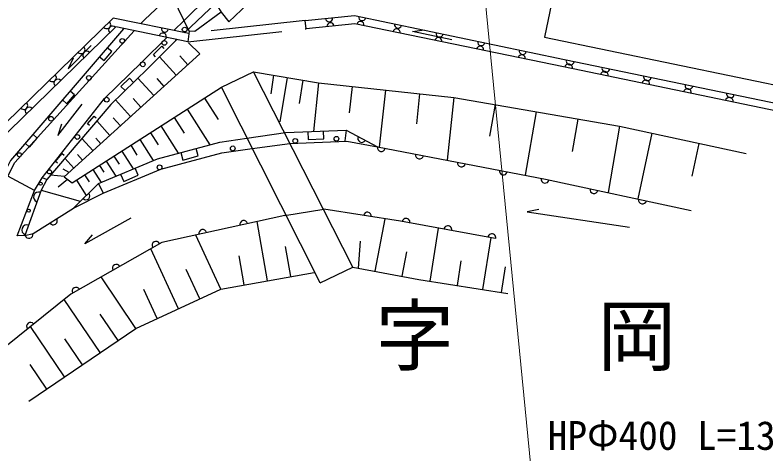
# Model space of a CAD drawing. Units: millimetres, scale not verified. Extents: x -997654 to 1989346, y -2661353 to 380000.
# Drawn here: x 171224 to 218930, y 250773 to 278631 of the extents above; entities that cross this region are included whole.
import ezdxf
from ezdxf.enums import TextEntityAlignment as Align

# ---------------------------------------------------------------- set-up
doc = ezdxf.new("R2010")
doc.units = ezdxf.units.MM
doc.header["$LTSCALE"] = 1000
doc.linetypes.add('DASHED', pattern=[7.5, 6, -1.5])
doc.layers.add('M-BGD', color=7, linetype='Continuous', lineweight=25)
doc.layers.add('M-STR-HTXT', color=7, linetype='Continuous', lineweight=13)
doc.layers.add('M-BMK-HTXT', color=7, linetype='Continuous')
doc.styles.add('ＭＳ ゴシック', font='')
doc.styles.get('ＭＳ ゴシック').set_extended_font_data('MS Gothic')

msp = doc.modelspace()

# ---------------------------------------------------------------- linework, layer by layer
at = {"layer": 'M-BGD', "linetype": 'DASHED'}
for p, q in [((183640, 279934), (181960, 278284)), ((183979, 279374), (181983, 277507)), ((189648, 278281), (182266, 277467)), ((182207, 276924), (189715, 277762)), ((185957, 270818), (188402, 271172)), ((186284, 270164), (188687, 270483)), ((172886, 267523), (175368, 266809)), ((188354, 265913), (190837, 266307))]:
    msp.add_line(p, q, dxfattribs=at)
at = {"layer": 'M-BGD'}
for p, q in [((181320, 277655), (181960, 278284)), ((182973, 276177), (182239, 276868)), ((180407, 275978), (181466, 274810)), ((181698, 276032), (182202, 275478)), ((192692, 262632), (186364, 275021)), ((187645, 274806), (187472, 273636)), ((179028, 274627), (180037, 273514)), ((180225, 274610), (180686, 274102)), ((188516, 274660), (188044, 271847)), ((189514, 274493), (189267, 273017)), ((190512, 274326), (190179, 271243)), ((190608, 261645), (184345, 274059)), ((192631, 274097), (192450, 272421)), ((194749, 273868), (194358, 270245)), ((183252, 273359), (184123, 272000)), ((196925, 273633), (196720, 271732)), ((199101, 273399), (198671, 269415)), ((177605, 273243), (178568, 272181)), ((178728, 273326), (179225, 272777)), ((201716, 272945), (201370, 270953)), ((182160, 272660), (183606, 270403)), ((204331, 272490), (203631, 268460)), ((177466, 272113), (177930, 271602)), ((181325, 272124), (181963, 271129)), ((206982, 272030), (206624, 269970)), ((176415, 271908), (177251, 270986)), ((180490, 271589), (181594, 269865)), ((209633, 271570), (208902, 267361)), ((179820, 271160), (180310, 270396)), ((192250, 271325), (192174, 270651)), ((211683, 271127), (210784, 266959)), ((175468, 270799), (176180, 270015)), ((176358, 270817), (176677, 270465)), ((179150, 270731), (180004, 269399)), ((178576, 270363), (178971, 269747)), ((214672, 270482), (214223, 268401)), ((175183, 269786), (175520, 269416)), ((177509, 269679), (177843, 269157)), ((178002, 269995), (178727, 268864)), ((174391, 269537), (174961, 268909)), ((176591, 269091), (176875, 268649)), ((177015, 269363), (177630, 268404)), ((174663, 268638), (174278, 268852)), ((176167, 268819), (176686, 268009)), ((172468, 267499), (170757, 268407)), ((173238, 268185), (172956, 268302)), ((174371, 268374), (173472, 268459)), ((174562, 268203), (173960, 267710)), ((175125, 268151), (175747, 267180)), ((175646, 268485), (175931, 268040)), ((176525, 267942), (176818, 267319)), ((187267, 261766), (186603, 265526)), ((194714, 265696), (194091, 262370)), ((198108, 265106), (197582, 261738)), ((184305, 261243), (182719, 264670)), ((201443, 264504), (200930, 261215)), ((188748, 262028), (188410, 263939)), ((193045, 262565), (193171, 264269)), ((181607, 259994), (179848, 263794)), ((185786, 261504), (185459, 263353)), ((196085, 263592), (195796, 262050)), ((199554, 263040), (199308, 261469)), ((182956, 260619), (182094, 262480)), ((202365, 262647), (202113, 261031)), ((178909, 258746), (176692, 262005)), ((180258, 259370), (179404, 261214)), ((176640, 257203), (174346, 260576)), ((177774, 257974), (176634, 259651)), ((174372, 255660), (172197, 258859)), ((175506, 256432), (174389, 258075)), ((173238, 254889), (172180, 256445))]:
    msp.add_line(p, q, dxfattribs=at)
for points in [[(208534, 294990), (207296, 289148), (204407, 289762), (203330, 284698), (206282, 284070), (204864, 277221), (221207, 273839), (224882, 291595)], [(182465, 281873), (184324, 278804), (182644, 277596), (182282, 277614), (180927, 280429)]]:
    msp.add_lwpolyline(points, close=True, dxfattribs=at)
for points in [[(184324, 278804), (184807, 278210), (186019, 279341), (187349, 280552), (192736, 286615)], [(179225, 278090), (179461, 278350), (181159, 279947)], [(182266, 277467), (177467, 278422), (153566, 255176)], [(226761, 271046), (206070, 275337), (192812, 278075), (189715, 277762), (189648, 278281), (192787, 278599), (206124, 275803), (227224, 271461)], [(182282, 277614), (182207, 276924), (177630, 277890), (153883, 254780)], [(178121, 277753), (170930, 269408), (170511, 268546), (169063, 264122), (170757, 268407), (171221, 269280), (178797, 277619)], [(198975, 277052), (196477, 277581), (197219, 277686)], [(171365, 264615), (172468, 267499), (172956, 268302), (176901, 273330), (179276, 275639), (180864, 277208)], [(181523, 277076), (181426, 276985), (179663, 275244), (177305, 272951), (173238, 268185), (172886, 267523), (171851, 264648), (171365, 264615)], [(174911, 275897), (174602, 275214), (176055, 276700)], [(176596, 275983), (176880, 275738), (177369, 276307), (177085, 276551)], [(180146, 275984), (180014, 276118), (180548, 276645), (180679, 276511)], [(182973, 276177), (174356, 268360), (174855, 267979), (184345, 274059), (186364, 275021), (190512, 274326), (199101, 273399), (209633, 271570), (217661, 269837)], [(178215, 273836), (177954, 274105), (178491, 274628), (178753, 274359)], [(174231, 273239), (174516, 272995), (175005, 273563), (174721, 273808)], [(174171, 271698), (173936, 270985), (175499, 272964)], [(175954, 271618), (175830, 271723), (176252, 272218), (176375, 272112)], [(171867, 270496), (172151, 270251), (172641, 270819), (172357, 271064)], [(188402, 271172), (192250, 271325), (194253, 270265), (204913, 268214), (214172, 266234)], [(189826, 271229), (189846, 270729), (190845, 270769), (190825, 271269)], [(174932, 266365), (176525, 267942), (180268, 269510), (184227, 270570), (185957, 270818)], [(188687, 270483), (192306, 270627), (194253, 270265)], [(171851, 264648), (172382, 264773), (174932, 266365), (176818, 267319), (180495, 268846), (184368, 269883), (186284, 270164)], [(181764, 269910), (181894, 269427), (182860, 269686), (182730, 270169)], [(173920, 269235), (173796, 269340), (174218, 269835), (174342, 269729)], [(177935, 268533), (178129, 268071), (179051, 268458), (178858, 268919)], [(201722, 264453), (195713, 265539), (190837, 266307)], [(204495, 266285), (203761, 266133), (210252, 265178)], [(188354, 265913), (180548, 264190), (174776, 260920), (169645, 256821), (163256, 251267)], [(178587, 265749), (175667, 264104), (176155, 264673)], [(190608, 261645), (192692, 262632), (196876, 261848), (202533, 260965)], [(172104, 254118), (178909, 258746), (184305, 261243), (190228, 262289)]]:
    msp.add_lwpolyline(points, dxfattribs=at)
for centre, radius in [((182001, 277708), 150), ((178038, 276985), 150), ((180708, 276865), 150), ((179338, 275503), 150), ((175916, 274640), 150), ((177049, 273258), 150), ((173514, 272048), 150), ((175182, 270891), 150), ((189022, 270639), 150), ((191642, 270782), 150), ((185058, 270169), 150), ((171493, 269764), 130), ((180405, 268965), 150), ((173413, 268676), 130), ((172850, 267934), 100), ((172093, 266218), 100)]:
    msp.add_circle(centre, radius, dxfattribs=at)
for centre, radius, start, end in [((495846, -1167853), 1493500, 100.37437, 100.37437), ((177053, 278019), 250, 224.2034, 44.2034), ((191172, 278429), 225, 183.1586, 3.1586), ((191264, 277919), 225, 5.785, 185.785), ((193169, 278002), 225, 348.3285, 168.3285), ((193280, 278495), 225, 168.1586, 348.1586), ((177417, 277683), 250, 44.2214, 224.2214), ((180742, 277770), 225, 168.7459, 348.7459), ((195463, 277528), 225, 348.3285, 168.3285), ((195555, 278018), 225, 168.1586, 348.1586), ((180608, 277264), 225, 348.7459, 168.7459), ((198115, 276980), 225, 348.3285, 168.3285), ((198197, 277464), 225, 168.1586, 348.1586), ((200839, 276910), 225, 168.1586, 348.1586), ((175420, 276431), 250, 224.2034, 44.2034), ((175773, 276082), 250, 44.2214, 224.2214), ((200767, 276432), 225, 348.3285, 168.3285), ((203482, 276356), 225, 168.1586, 348.1586), ((203418, 275884), 225, 348.3285, 168.3285), ((206496, 275715), 250, 168.373, 348.373), ((206387, 275275), 250, 348.2844, 168.2844), ((208761, 275260), 250, 168.373, 348.373), ((173599, 274659), 250, 224.2034, 44.2034), ((208656, 274800), 250, 348.2844, 168.2844), ((173949, 274307), 250, 44.2214, 224.2214), ((211292, 274254), 250, 348.2844, 168.2844), ((211399, 274717), 250, 168.373, 348.373), ((213941, 273697), 250, 348.2844, 168.2844), ((214036, 274174), 250, 168.373, 348.373), ((216594, 273151), 250, 348.2844, 168.2844), ((216674, 273632), 250, 168.373, 348.373), ((171778, 272888), 250, 224.2034, 44.2034), ((172124, 272532), 250, 44.2214, 224.2214), ((193251, 270795), 250, 152.1134, 332.1134), ((194490, 270219), 250, 169.1071, 349.1071), ((196918, 269752), 250, 169.1071, 349.1071), ((199583, 269239), 250, 169.1071, 349.1071), ((202248, 268727), 250, 169.1071, 349.1071), ((204903, 268216), 250, 169.1071, 349.1071), ((172724, 267074), 325, 70.1995, 250.1995), ((175729, 267153), 250, 224.7115, 44.7115), ((208000, 267554), 250, 167.9327, 347.9327), ((211086, 266894), 250, 167.9327, 347.9327), ((193606, 265870), 250, 351.0507, 171.0507), ((171977, 264998), 325, 70.1995, 250.1995), ((173657, 265569), 250, 211.9603, 31.9603), ((185752, 265339), 250, 12.442, 192.442), ((196064, 265475), 250, 349.7615, 169.7615), ((183150, 264765), 250, 12.442, 192.442), ((198717, 264996), 250, 349.7615, 169.7615), ((172116, 264711), 250, 193.2748, 13.2748), ((201515, 264491), 250, 349.7615, 169.7615), ((180181, 264016), 250, 29.5401, 209.5401), ((177662, 262555), 250, 29.5401, 209.5401), ((175099, 261099), 250, 29.5401, 209.5401), ((172210, 258870), 250, 38.6199, 218.6199)]:
    msp.add_arc(centre, radius, start, end, dxfattribs=at)
at = {"layer": 'M-STR-HTXT'}
msp.add_lwpolyline([(199357, 297395), (203986, 249952), (223317, 249952)], dxfattribs=at)

# ---------------------------------------------------------------- texts
at = {"layer": 'M-BMK-HTXT', "insert": (194119, 256038), "char_height": 3666, "attachment_point": 7, "style": 'ＭＳ ゴシック'}
msp.add_mtext('\\T2.82;字岡ノ下', dxfattribs=at)
at = {"layer": 'M-STR-HTXT', "style": 'ＭＳ ゴシック'}
msp.add_text('HPΦ400 L=13.4', height=1833, dxfattribs=at).set_placement((205069, 250483), align=Align.BOTTOM_LEFT)

doc.saveas('drawing.dxf')
